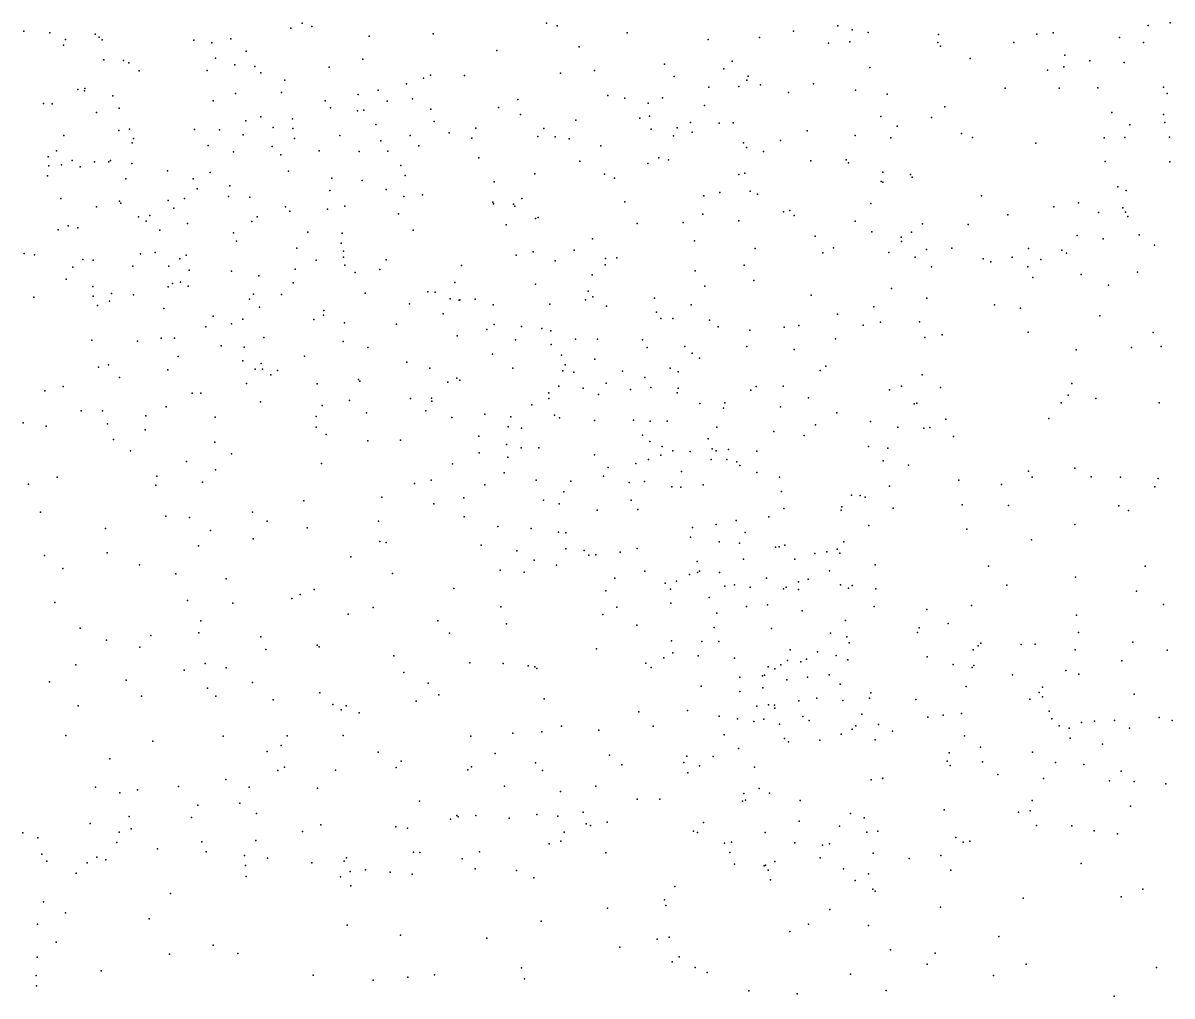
# Model space of a CAD drawing. Header units: metres. Extents: x -23.9 to 23.9, y -28.5 to 28.5.
# Drawn here: x -1.802 to -0.383, y -4.795 to -3.594 of the extents above; entities that cross this region are included whole.
import ezdxf

# ---------------------------------------------------------------- set-up
doc = ezdxf.new("R2010")
doc.units = ezdxf.units.M

msp = doc.modelspace()

# ---------------------------------------------------------------- linework, layer by layer
for p in [(-1.8012, -3.6039, -3.6333), (-1.4713, -3.6003, 25.2172), (-1.4574, -3.5941, 16.7432), (-1.4454, -3.5984, -3.4546), (-1.1559, -3.594, -3.4941), (-1.1427, -3.5973, 23.2735), (-0.8507, -3.6038, -4.313), (-0.7961, -3.5975, -3.9242), (-0.7783, -3.6025, -4.0446), (-0.4127, -3.5968, 23.6854), (-0.3855, -3.5939, 15.0472), (-1.7691, -3.6062, 25.0813), (-1.7498, -3.6143, -4.495), (-1.7132, -3.6076, 15.2046), (-1.7082, -3.6112, 14.7754), (-1.7043, -3.6147, 24.0453), (-1.5913, -3.6151, -4.5859), (-1.5456, -3.6135, 23.4663), (-1.3747, -3.61, -3.4362), (-1.2955, -3.6074, 23.2884), (-1.0561, -3.6059, 14.056), (-0.956, -3.6143, 23.3857), (-0.8929, -3.6116, -4.3889), (-0.7811, -3.617, -4.1341), (-0.7586, -3.6057, 23.7099), (-0.6723, -3.6181, 13.8474), (-0.6718, -3.6079, 16.3747), (-0.5787, -3.6181, 23.7251), (-0.5503, -3.6077, 16.2343), (-0.5301, -3.606, 25.0859), (-0.448, -3.6118, 23.5577), (-0.4185, -3.6178, 22.8686), (-1.7523, -3.6214, -3.5697), (-1.5691, -3.6183, 23.863), (-1.5264, -3.6287, -4.622), (-1.2171, -3.6279, -4.6228), (-1.1152, -3.6233, -4.5778), (-0.8075, -3.6186, -4.2351), (-0.669, -3.6223, 25.0938), (-1.7022, -3.6394, 7.6373), (-1.6779, -3.6401, 14.7001), (-1.6716, -3.643, -4.5723), (-1.5646, -3.6373, 23.6261), (-1.5407, -3.6454, 23.7769), (-1.3826, -3.6386, 25.2142), (-1.01, -3.6448, -3.5365), (-0.9263, -3.6409, 23.4806), (-0.6324, -3.6378, 16.2692), (-0.5157, -3.6335, 23.3583), (-0.4847, -3.6408, 23.0068), (-0.4425, -3.6425, 19.8923), (-1.6589, -3.6531, 17.225), (-1.5749, -3.6526, -3.4493), (-1.5158, -3.6477, 16.7093), (-1.5083, -3.6553, 16.8338), (-1.424, -3.6484, 16.6289), (-1.2988, -3.6582, -3.4155), (-1.2569, -3.6586, 23.3555), (-1.1386, -3.6559, 25.1578), (-1.0966, -3.6524, 14.203), (-0.9979, -3.6598, 16.3669), (-0.9366, -3.6506, 13.9813), (-0.9066, -3.6596, -4.4533), (-0.7563, -3.6489, -3.9597), (-0.537, -3.6523, 9.5427), (-0.5168, -3.6479, 23.1476), (-1.7258, -3.6746, 15.0931), (-1.4788, -3.6644, 23.8419), (-1.3288, -3.6691, 23.4021), (-1.3078, -3.662, -4.6551), (-0.9552, -3.6732, 23.5739), (-0.9184, -3.6723, -3.5933), (-0.9083, -3.6646, 23.6507), (-0.8916, -3.6703, 16.3657), (-0.8259, -3.6688, -3.72), (-0.5892, -3.6742, 25.1117), (-0.5228, -3.6744, 13.8964), (-0.4748, -3.6738, 16.1638), (-0.3939, -3.6729, 23.7521), (-1.7345, -3.6761, 14.9767), (-1.7264, -3.6776, 17.2739), (-1.6912, -3.6839, 12.9536), (-1.5396, -3.6811, 14.5238), (-1.4828, -3.6796, 23.7091), (-1.3884, -3.6822, 23.9337), (-1.3638, -3.6769, 14.6852), (-1.3212, -3.6876, 12.8385), (-1.1911, -3.6884, 16.4283), (-1.0799, -3.6834, 16.343), (-1.0592, -3.6867, 25.1072), (-1.0125, -3.6862, 14.1203), (-0.8568, -3.6795, -4.3971), (-0.7742, -3.6766, -3.8317), (-0.7352, -3.6818, 7.5269), (-0.3891, -3.6811, 14.9729), (-1.777, -3.6931, 25.0199), (-1.7663, -3.6937, -3.5392), (-1.6835, -3.6991, 14.7659), (-1.5672, -3.6899, 17.0161), (-1.429, -3.6898, 14.4437), (-1.4226, -3.6987, 23.6165), (-1.3893, -3.7021, -3.3938), (-1.3811, -3.7016, 23.5181), (-1.3525, -3.6902, 16.5652), (-1.2986, -3.7004, 23.9911), (-1.2148, -3.698, 23.448), (-1.0301, -3.6927, -4.5699), (-0.9605, -3.6956, -4.52), (-0.664, -3.6972, 23.7504), (-1.7113, -3.7044, 14.8626), (-1.5269, -3.7145, 16.6317), (-1.5084, -3.7099, -3.4051), (-1.4692, -3.7123, 24.0114), (-1.2944, -3.7153, 23.5253), (-1.1878, -3.707, 23.8815), (-1.1194, -3.7139, 23.5347), (-1.0405, -3.7114, 23.6436), (-1.0287, -3.7088, 23.7392), (-0.9778, -3.7168, 18.9856), (-0.9425, -3.7175, 13.1676), (-0.9251, -3.717, 23.7255), (-0.7429, -3.7094, -4.1852), (-0.6804, -3.7106, 13.9311), (-0.4576, -3.7043, 23.1173), (-0.3937, -3.7068, 23.4496), (-0.3921, -3.7169, 14.8476), (-1.6839, -3.7265, 15.3607), (-1.6708, -3.725, 24.091), (-1.5905, -3.7252, 25.1139), (-1.5595, -3.7259, 24.044), (-1.4934, -3.7228, 17.7419), (-1.469, -3.7242, -4.6728), (-1.3666, -3.7191, 23.7133), (-1.2759, -3.7293, 25.1474), (-1.243, -3.7236, 23.7975), (-1.1591, -3.7242, 23.8036), (-1.0263, -3.7249, 14.2349), (-0.9943, -3.7234, 16.3019), (-0.9759, -3.7288, 19.8468), (-0.834, -3.7269, 25.077), (-0.7228, -3.7212, -4.051), (-0.6433, -3.7301, 16.2707), (-0.4355, -3.7195, 23.3161), (-1.7519, -3.7328, -4.557), (-1.6675, -3.7418, 17.794), (-1.6658, -3.7364, 15.2324), (-1.5736, -3.7451, 16.873), (-1.5301, -3.7319, 17.8442), (-1.4671, -3.7365, 25.1419), (-1.4109, -3.7328, 17.7203), (-1.3603, -3.7394, 14.4188), (-1.3241, -3.7329, -4.6821), (-1.3132, -3.7457, -3.3828), (-1.2479, -3.7361, 23.663), (-1.1666, -3.734, 23.7), (-1.145, -3.7343, -3.4241), (-1.1278, -3.737, -4.6383), (-1.0886, -3.7456, 23.8785), (-0.9989, -3.7333, -3.5035), (-0.9125, -3.7417, -3.5632), (-0.8667, -3.739, 16.3102), (-0.7747, -3.7328, -3.7744), (-0.7305, -3.7356, -3.9079), (-0.6298, -3.7354, 23.2345), (-0.5513, -3.7422, 13.9734), (-0.467, -3.7357, 18.8498), (-0.4414, -3.7352, 25.0982), (-0.3864, -3.7349, 23.0347), (-1.7711, -3.759, 24.9598), (-1.7607, -3.7517, 24.1924), (-1.5424, -3.7529, 17.929), (-1.4943, -3.7465, 17.5611), (-1.4837, -3.7564, 14.5118), (-1.4363, -3.7515, 17.9035), (-1.3869, -3.7523, 17.5797), (-1.3515, -3.7519, 17.8184), (-0.9088, -3.7475, 14.7977), (-0.8876, -3.7526, 14.0827), (-1.7703, -3.77, 17.7406), (-1.7548, -3.769, -3.4984), (-1.7415, -3.7638, 15.4258), (-1.7314, -3.7714, 13.4218), (-1.7139, -3.7654, 17.1735), (-1.6961, -3.7654, 17.5699), (-1.6943, -3.7634, -4.6098), (-1.6676, -3.7675, 25.0493), (-1.3354, -3.7698, 24.0407), (-1.2394, -3.7603, 14.3782), (-1.1147, -3.7644, 14.3333), (-1.0306, -3.7675, -25.441), (-1.0172, -3.7603, 23.8308), (-1.0049, -3.7626, -21.8067), (-0.8295, -3.7641, -20.1628), (-0.7856, -3.7628, 16.3013), (-0.7829, -3.7663, -4.3437), (-0.4657, -3.7647, 16.1973), (-0.3858, -3.7652, 23.2414), (-1.7719, -3.7824, 17.6293), (-1.6751, -3.7864, 17.49), (-1.6239, -3.7763, 15.3013), (-1.592, -3.7861, 4.7548), (-1.571, -3.7782, -3.3998), (-1.4743, -3.7768, 17.4812), (-1.4209, -3.7856, -4.7), (-1.3835, -3.7883, 17.4797), (-1.3303, -3.7823, 3.9558), (-1.1703, -3.7802, 24.0007), (-1.0842, -3.7806, -3.4298), (-1.0717, -3.7855, -4.6352), (-0.9184, -3.7809, 14.1862), (-0.9108, -3.7791, 23.7822), (-0.7405, -3.7781, -3.8201), (-0.7062, -3.7808, -4.0883), (-0.7041, -3.7843, 14.0416), (-1.5873, -3.7986, 25.0615), (-1.5469, -3.795, 17.4253), (-1.4231, -3.8008, 18.0382), (-1.3539, -3.7995, 25.1098), (-1.2205, -3.7899, -4.6902), (-0.9044, -3.8014, -4.5235), (-0.7424, -3.7897, 25.1119), (-0.7403, -3.7904, -4.2597), (-0.4503, -3.796, 14.0739), (-0.44, -3.8007, 14.9333), (-1.7554, -3.8105, 17.5043), (-1.6829, -3.8138, 14.1416), (-1.6814, -3.8162, 15.024), (-1.6229, -3.813, 14.7336), (-1.6027, -3.8106, -4.6674), (-1.5486, -3.8082, -25.6625), (-1.5221, -3.8087, -20.5756), (-1.3317, -3.8081, 16.4493), (-1.3088, -3.8061, 17.9738), (-1.2218, -3.8149, -3.3712), (-1.1863, -3.8105, 25.0665), (-1.0588, -3.8148, 25.01), (-0.9613, -3.807, -3.5), (-0.9416, -3.8029, 14.2663), (-0.8953, -3.805, 25.0645), (-0.7554, -3.8166, -3.7472), (-0.6186, -3.8071, 14.0569), (-0.4986, -3.8158, 25.1151), (-1.7116, -3.8207, -3.4509), (-1.6161, -3.8226, 18.0725), (-1.4781, -3.8207, 25.0769), (-1.4728, -3.8261, 17.3826), (-1.4262, -3.8238, 16.5381), (-1.4049, -3.8198, -3.3576), (-1.3386, -3.8295, -4.712), (-1.2211, -3.8169, 17.9126), (-1.1966, -3.8173, 5.9522), (-1.1949, -3.8198, 17.6099), (-0.9628, -3.8299, 14.3776), (-0.8629, -3.8269, -3.5825), (-0.8554, -3.8252, -4.4745), (-0.5862, -3.8307, 23.7423), (-0.5291, -3.8207, 14.1037), (-0.474, -3.8276, 14.8373), (-0.444, -3.822, 14.6267), (-0.4408, -3.8274, 14.163), (-1.7466, -3.8444, 17.4199), (-1.6594, -3.8333, 14.8848), (-1.6502, -3.8385, 15.1428), (-1.6454, -3.8315, 24.992), (-1.599, -3.8413, 16.9625), (-1.5198, -3.839, -3.3686), (-1.5131, -3.833, 18.105), (-1.2057, -3.8428, 17.5176), (-1.1692, -3.8352, 17.8423), (-1.1662, -3.8339, 21.9657), (-1.0439, -3.8415, -3.4373), (-0.9871, -3.8403, -4.5911), (-0.9184, -3.8381, 16.2703), (-0.85, -3.8316, 14.263), (-0.7745, -3.8383, 14.1908), (-0.6915, -3.8419, 14.1642), (-0.6352, -3.8426, 16.2721), (-0.4379, -3.8328, 14.1716), (-1.7586, -3.849, 17.2513), (-1.7344, -3.8468, 15.3953), (-1.6332, -3.8496, 17.0507), (-1.5423, -3.8528, 24.145), (-1.4505, -3.852, 24.1204), (-1.408, -3.8532, 18.1121), (-1.3204, -3.8496, 17.3995), (-0.8241, -3.8568, 14.3859), (-0.7538, -3.8517, 8.6998), (-0.7178, -3.8582, 16.2834), (-0.705, -3.852, -3.8771), (-0.5004, -3.8563, 14.538), (-0.4237, -3.8552, 14.4637), (-1.5386, -3.8633, 16.7161), (-1.4641, -3.8718, 14.5777), (-1.4093, -3.8657, 17.3391), (-1.0988, -3.8602, -4.6596), (-0.9731, -3.8629, 25.0342), (-0.8979, -3.8721, -3.5394), (-0.8013, -3.8714, -4.4069), (-0.7174, -3.8637, 23.7555), (-0.6864, -3.8735, -4.0585), (-0.6553, -3.8718, 14.2461), (-0.5604, -3.8722, 14.2515), (-0.4685, -3.8601, 14.238), (-0.4051, -3.8679, 16.1832), (-1.8008, -3.8782, 24.6652), (-1.7881, -3.8802, -3.4957), (-1.7284, -3.8856, 24.8171), (-1.7157, -3.8868, -4.6238), (-1.6571, -3.8789, 18.1445), (-1.6389, -3.877, 17.3238), (-1.6086, -3.8848, -4.6742), (-1.6007, -3.8803, 24.2182), (-1.4403, -3.8865, -3.3542), (-1.4064, -3.8827, -4.7174), (-1.4062, -3.8756, 16.6386), (-1.3538, -3.8862, 25.0177), (-1.193, -3.8803, 18.0211), (-1.1723, -3.8762, 24.0486), (-1.1451, -3.8876, 24.9461), (-1.1215, -3.8743, 17.5882), (-1.0828, -3.8845, 17.703), (-1.0687, -3.8837, 16.2754), (-0.8143, -3.8776, -3.6415), (-0.733, -3.8772, 14.4184), (-0.7003, -3.883, -4.1876), (-0.6167, -3.885, 14.3248), (-0.5808, -3.8827, 14.569), (-0.5451, -3.8859, 14.6583), (-0.5193, -3.8743, 14.4586), (-0.5137, -3.8781, 14.756), (-1.7405, -3.8952, 17.1284), (-1.6664, -3.894, 24.2763), (-1.622, -3.894, 15.07), (-1.597, -3.8988, 14.8168), (-1.5449, -3.9002, 22.3503), (-1.4659, -3.8977, 18.1879), (-1.4046, -3.8929, 16.7452), (-1.3922, -3.9017, 24.1758), (-1.3617, -3.898, -3.3458), (-1.2607, -3.8933, 18.0969), (-1.0832, -3.8922, 17.8202), (-0.9722, -3.8998, -3.4787), (-0.9118, -3.8926, 23.8172), (-0.6803, -3.8948, 25.1107), (-0.6072, -3.8886, 14.4202), (-0.5614, -3.8947, 2.9721), (-0.4258, -3.9013, 14.9979), (-1.7487, -3.91, 24.4734), (-1.6176, -3.9152, 15.2535), (-1.6078, -3.9137, 14.9158), (-1.511, -3.9059, 16.8891), (-1.4684, -3.9146, 17.2632), (-1.2688, -3.9141, 16.6346), (-1.1692, -3.9161, 16.4014), (-1.0995, -3.9048, 17.9219), (-0.8997, -3.9116, 25.0504), (-0.5551, -3.908, 20.7699), (-0.4954, -3.9041, 14.8849), (-1.716, -3.9191, 15.3411), (-1.6929, -3.9277, 24.3951), (-1.6656, -3.9295, -3.4089), (-1.6228, -3.9193, 24.8785), (-1.5981, -3.9186, 17.0124), (-1.5174, -3.9284, 24.9298), (-1.4829, -3.9289, -4.714), (-1.3797, -3.9273, 16.8872), (-1.3021, -3.9255, 16.7868), (-1.2931, -3.9259, 24.9482), (-1.1041, -3.9248, 17.4946), (-0.9603, -3.9188, 14.4598), (-0.829, -3.9297, 9.1994), (-0.7298, -3.9215, -3.7838), (-0.4618, -3.9173, 16.2259), (-1.7887, -3.9322, 17.3058), (-1.7155, -3.931, 17.0551), (-1.7102, -3.9424, 24.6586), (-1.6952, -3.937, 18.2049), (-1.5223, -3.9349, 16.9748), (-1.5102, -3.9444, 14.7009), (-1.3248, -3.9404, -4.7229), (-1.2746, -3.9342, -3.3515), (-1.2634, -3.9359, 19.5852), (-1.2627, -3.9355, 14.4975), (-1.244, -3.9347, -4.7132), (-1.2217, -3.9417, 24.126), (-1.1517, -3.941, -3.3804), (-1.1076, -3.9355, 18.0039), (-1.0984, -3.9317, 23.9613), (-1.0815, -3.9435, 16.3368), (-1.0224, -3.9333, -4.6292), (-0.9769, -3.9419, 16.3015), (-0.7517, -3.944, -3.7202), (-0.6861, -3.9334, -3.9525), (-0.6027, -3.9418, 14.7311), (-1.6284, -3.9463, 17.2392), (-1.5673, -3.9559, 15.1473), (-1.4313, -3.9546, 16.9791), (-1.4305, -3.9487, 24.2512), (-1.2835, -3.9528, 16.8676), (-1.0199, -3.9509, 17.8254), (-1.0147, -3.9587, -3.4408), (-0.9999, -3.9587, 24.9788), (-0.7965, -3.9532, -3.6513), (-0.5706, -3.9457, 16.2675), (-0.4725, -3.9554, 25.0963), (-1.5763, -3.969, 15.0017), (-1.5447, -3.9651, 14.8107), (-1.5308, -3.9593, 24.2978), (-1.4432, -3.96, 24.8992), (-1.405, -3.9638, 18.2443), (-1.341, -3.9657, 14.5634), (-1.2293, -3.9721, 24.8608), (-1.2203, -3.9661, 17.3003), (-1.1865, -3.9683, 16.6105), (-1.1615, -3.971, 24.0583), (-0.9546, -3.9606, -4.5852), (-0.9439, -3.9689, 2.7495), (-0.9046, -3.9728, 14.5129), (-0.8624, -3.9691, -3.5639), (-0.8443, -3.9672, -4.4846), (-0.7645, -3.9669, 23.7757), (-0.7434, -3.9631, -4.3334), (-0.6953, -3.9627, -4.1964), (-1.7172, -3.9854, 17.1575), (-1.6608, -3.9864, 15.2891), (-1.6315, -3.983, 24.5285), (-1.6152, -3.9827, 18.2647), (-1.5048, -3.9822, 24.8225), (-1.4069, -3.987, -4.7226), (-1.2661, -3.9801, 24.1969), (-1.1941, -3.9849, 16.8416), (-1.1503, -3.9739, 18.1079), (-1.1198, -3.9841, 14.5059), (-1.0927, -3.9841, 24.9133), (-1.0371, -3.9851, 17.9664), (-0.7988, -3.9838, 14.5824), (-0.6886, -3.9819, 14.6751), (-0.667, -3.9788, 25.0977), (-0.5611, -3.9755, 14.8679), (-0.4067, -3.9757, 23.7955), (-1.5575, -3.9924, 24.7525), (-1.5289, -3.9941, 17.1767), (-1.3763, -3.9942, -3.3429), (-1.1498, -3.9905, 16.7041), (-1.0315, -3.9945, 14.5134), (-0.985, -3.9931, 17.6661), (-0.9083, -3.9931, 23.2766), (-0.8501, -3.9968, 23.8169), (-0.5015, -3.9974, 2.4488), (-0.4334, -3.9942, 14.9961), (-0.3966, -3.9931, 16.1854), (-1.6107, -4.0056, -4.6765), (-1.5306, -4.0107, 24.4607), (-1.5079, -4.014, -3.36), (-1.4544, -4.0052, 24.3956), (-1.328, -4.0125, 24.286), (-1.2225, -4.0028, 18.2028), (-1.1374, -4.004, 20.6691), (-1.0962, -4.0089, 16.4146), (-0.9757, -4.0015, 23.8872), (-0.967, -4.0075, -3.4811), (-1.7088, -4.0185, -3.4379), (-1.6965, -4.0158, 18.2738), (-1.6232, -4.0219, -21.7564), (-1.5154, -4.021, 14.9411), (-1.5066, -4.0212, 15.0888), (-1.4962, -4.0281, 24.5614), (-1.4879, -4.0228, 24.6635), (-1.2999, -4.0198, 24.7686), (-1.1971, -4.0198, 16.9321), (-1.1354, -4.0233, -3.3916), (-1.1326, -4.0159, 16.5422), (-1.122, -4.0247, 17.339), (-1.0619, -4.0235, -4.6495), (-1.0031, -4.0197, -4.6104), (-0.993, -4.0245, 21.1293), (-0.8177, -4.0227, 25.0509), (-0.8106, -4.0173, -4.4258), (-0.6918, -4.028, -4.1199), (-1.7524, -4.0427, -4.5964), (-1.683, -4.0313, 17.0888), (-1.5263, -4.0389, 15.1781), (-1.439, -4.0393, 14.7919), (-1.388, -4.034, 24.6648), (-1.3864, -4.0358, 24.52), (-1.2775, -4.0371, 24.6894), (-1.2663, -4.0324, 17.2113), (-1.2626, -4.0348, 14.6115), (-1.1406, -4.0422, 18.1664), (-1.082, -4.0383, 18.104), (-1.0343, -4.0315, 23.9422), (-1.0267, -4.0438, 16.343), (-0.897, -4.0426, 16.2772), (-0.8633, -4.042, -3.5738), (-0.7174, -4.0422, 14.7558), (-0.6691, -4.0438, 14.8424), (-0.5072, -4.0388, 9.7307), (-1.7753, -4.048, 15.3054), (-1.5933, -4.0506, 14.6705), (-1.5825, -4.0507, 17.128), (-1.3238, -4.0573, 24.435), (-1.2978, -4.0569, 17.0692), (-1.1529, -4.0573, 24.0964), (-1.1528, -4.0504, 24.7981), (-1.1103, -4.0446, 16.8443), (-1.0914, -4.0525, 24.8633), (-1.0522, -4.0464, -3.4273), (-0.9945, -4.0503, 24.9445), (-0.9931, -4.0445, 17.5047), (-0.9036, -4.047, 23.8583), (-0.8322, -4.0563, 14.6634), (-0.7323, -4.0465, -3.7941), (-0.5116, -4.0533, 23.7988), (-0.4774, -4.0573, 21.1442), (-1.6254, -4.0675, -3.4043), (-1.509, -4.0614, -4.7026), (-1.4327, -4.0659, 15.15), (-1.399, -4.0597, 17.1222), (-1.2973, -4.0606, 24.3479), (-1.1738, -4.065, 14.6191), (-0.9664, -4.0636, 14.6153), (-0.9372, -4.0693, 17.8402), (-0.9357, -4.0625, 17.6722), (-0.8669, -4.0675, -4.4942), (-0.7019, -4.0638, 16.2807), (-0.6984, -4.0629, -3.9245), (-0.5202, -4.0625, 25.0646), (-0.3992, -4.0628, 22.2316), (-1.7305, -4.0727, 18.3745), (-1.7039, -4.0725, 6.8692), (-1.6504, -4.0789, 15.2549), (-1.5648, -4.0803, 15.2446), (-1.4403, -4.0794, 14.9824), (-1.3781, -4.0751, -24.6883), (-1.3048, -4.0724, -4.7097), (-1.2727, -4.0809, 14.6832), (-1.2317, -4.0766, 24.2638), (-1.1998, -4.0798, 17.0343), (-1.1459, -4.0777, 5.6941), (-1.1398, -4.0812, -4.6712), (-1.0966, -4.0843, 24.0347), (-1.0482, -4.0839, 16.4644), (-1.0278, -4.0853, 16.6465), (-1.0069, -4.0854, -3.4646), (-0.7972, -4.0752, -3.6736), (-0.7555, -4.0858, -4.3258), (-0.6625, -4.083, 23.8041), (-0.5356, -4.0821, 16.2421), (-1.8019, -4.0875, -4.5552), (-1.7735, -4.0916, -3.4937), (-1.6979, -4.0884, -4.6278), (-1.6512, -4.0961, 3.6268), (-1.4401, -4.0928, -3.3613), (-1.2032, -4.0922, 24.6529), (-1.1864, -4.0938, 24.1923), (-0.9454, -4.0926, 17.9302), (-0.8748, -4.0982, 21.9809), (-0.8234, -4.0899, -4.4288), (-0.722, -4.0926, -4.2296), (-0.6898, -4.0938, -4.0303), (-0.6825, -4.0931, 10.0951), (-1.6905, -4.1081, -3.438), (-1.5651, -4.1113, 8.0659), (-1.4278, -4.1018, 18.344), (-1.3762, -4.1097, 14.8839), (-1.3361, -4.1088, 14.8098), (-1.2392, -4.1037, 18.2835), (-1.2053, -4.114, -3.3785), (-1.0372, -4.1027, 16.8386), (-1.0282, -4.1103, 17.361), (-0.9562, -4.1069, 3.1937), (-0.8377, -4.1028, -3.6215), (-0.6533, -4.1044, 18.7189), (-1.6695, -4.1221, 19.0155), (-1.5447, -4.1258, -3.3862), (-1.2387, -4.1245, -4.6928), (-1.187, -4.1183, 17.1838), (-1.1654, -4.1183, 18.2446), (-1.0965, -4.1269, 16.9892), (-1.0147, -4.1272, 3.8924), (-1.0128, -4.1164, 16.549), (-0.9996, -4.1218, 18.0759), (-0.9782, -4.1227, 16.325), (-0.9512, -4.1196, -3.511), (-0.9464, -4.122, 14.7171), (-0.9308, -4.1203, -4.5425), (-0.8962, -4.1222, 17.7648), (-0.7582, -4.1166, -3.7494), (-0.7343, -4.1188, -3.8187), (-1.6002, -4.1352, 18.4617), (-1.4335, -4.1376, -4.696), (-1.2717, -4.1381, 5.3464), (-1.2035, -4.1299, 14.7456), (-1.0794, -4.1426, 18.192), (-1.0456, -4.1377, -4.6157), (-1.0299, -4.1324, 24.8711), (-0.9525, -4.1327, 24.9324), (-0.9332, -4.1326, 17.5164), (-0.9206, -4.1354, 23.9118), (-0.917, -4.1402, 16.2694), (-0.7399, -4.1343, 14.8795), (-0.7089, -4.1396, -3.9694), (-1.76, -4.1542, 15.2717), (-1.6368, -4.153, -25.2337), (-1.5645, -4.1454, 20.0411), (-1.2078, -4.1491, 24.452), (-1.0853, -4.1531, 14.7718), (-0.9889, -4.1476, -4.572), (-0.8962, -4.1488, 17.6257), (-0.868, -4.1543, -4.4618), (-0.5604, -4.1468, 23.8364), (-0.5561, -4.1542, 14.9746), (-0.5032, -4.1434, 25.023), (-0.4832, -4.154, 16.2033), (-0.4469, -4.1543, 23.8607), (-0.4006, -4.1561, 23.8013), (-1.7955, -4.1632, -3.5342), (-1.6382, -4.1642, -3.4344), (-1.5804, -4.1605, -4.6568), (-1.3188, -4.1623, -3.3794), (-1.2983, -4.1583, 15.0179), (-1.2318, -4.1639, 14.896), (-1.1686, -4.158, -4.6609), (-1.1255, -4.1592, 24.7195), (-1.0536, -4.161, 17.2959), (-1.0348, -4.1597, 8.359), (-1.001, -4.1664, 16.4716), (-0.9897, -4.1668, 9.4809), (-0.9623, -4.1637, 16.6694), (-0.732, -4.1657, -3.8717), (-0.6465, -4.1581, 14.9506), (-0.5937, -4.1635, 25.0223), (-0.4045, -4.1662, 24.9791), (-1.4553, -4.1834, 15.2284), (-1.3591, -4.1791, -4.6875), (-1.258, -4.1799, 18.3243), (-1.1595, -4.1829, -3.4194), (-1.1345, -4.1725, 14.8442), (-1.0511, -4.1827, 2.4567), (-0.8656, -4.1719, 14.8807), (-0.7791, -4.1767, 16.2576), (-0.7685, -4.1769, -4.2848), (-0.7621, -4.1789, 23.8744), (-1.7807, -4.1976, -4.5294), (-1.5187, -4.1974, -3.4033), (-1.2949, -4.1873, 20.9818), (-1.1402, -4.1873, 14.938), (-1.093, -4.195, 24.1317), (-1.0428, -4.1944, 14.8792), (-0.8625, -4.1932, -3.6371), (-0.7917, -4.195, -3.7447), (-0.791, -4.1909, 14.9196), (-0.7276, -4.1925, -4.0992), (-0.6424, -4.1885, 16.241), (-0.5853, -4.1894, 13.7459), (-0.4488, -4.1898, 15.0347), (-0.4369, -4.1955, 15.2535), (-1.6257, -4.2027, 13.8495), (-1.5965, -4.2042, 15.227), (-1.5006, -4.2089, -4.6629), (-1.363, -4.2086, 15.1994), (-1.2574, -4.2034, -4.667), (-0.9463, -4.2128, 16.7955), (-0.9217, -4.2079, -3.5713), (-0.8811, -4.2033, 17.8795), (-0.7575, -4.214, -4.2195), (-0.5033, -4.2128, 24.9747), (-1.7003, -4.2179, -4.5789), (-1.5707, -4.2202, 18.579), (-1.4511, -4.2169, 22.7213), (-1.216, -4.2151, 9.9551), (-1.1747, -4.2176, 18.2931), (-1.1408, -4.2223, 15.079), (-1.132, -4.2229, 17.1344), (-0.9753, -4.2165, 18.0979), (-0.9105, -4.2226, 17.9864), (-0.6367, -4.2187, 23.8836), (-1.5854, -4.2392, -3.4435), (-1.5178, -4.2303, 18.5117), (-1.3614, -4.2339, 18.3873), (-1.3538, -4.2349, 4.3899), (-1.2365, -4.2382, 7.4569), (-1.0439, -4.2423, 17.249), (-0.978, -4.2285, 14.9476), (-0.9427, -4.2343, 16.4982), (-0.9173, -4.2359, 16.6314), (-0.8729, -4.2409, 14.9729), (-0.8686, -4.2404, 23.9636), (-0.8613, -4.2385, 17.6523), (-0.7887, -4.2344, 24.9415), (-0.5568, -4.2319, 16.2015), (-1.7755, -4.2511, 18.8098), (-1.6984, -4.2478, 18.7627), (-1.3974, -4.2528, 3.3727), (-1.1924, -4.2453, 15.1416), (-1.1708, -4.2567, -4.6241), (-1.1317, -4.2427, 24.3391), (-1.1092, -4.2448, 24.6146), (-1.1036, -4.2505, 18.2568), (-1.0949, -4.2504, 24.2286), (-1.0649, -4.2468, -4.5846), (-0.9123, -4.2554, -4.4614), (-0.849, -4.2556, 17.7626), (-0.8242, -4.2486, 16.2389), (-0.8095, -4.2464, -24.6004), (-0.7969, -4.2434, 8.7111), (-0.7935, -4.2481, -3.7933), (-1.7531, -4.267, -4.5179), (-1.6582, -4.2626, 10.4281), (-1.2128, -4.2693, -20.9607), (-1.1433, -4.2632, -3.4582), (-1.0344, -4.2705, 24.1479), (-0.9697, -4.2585, -3.5579), (-0.9668, -4.2705, 16.3831), (-0.8064, -4.2701, -4.279), (-0.7498, -4.2625, -3.9911), (-0.6101, -4.2642, 14.9977), (-0.4166, -4.2642, 16.1176), (-1.6134, -4.2737, -4.5959), (-1.5514, -4.2798, 18.6627), (-1.3458, -4.2731, -3.4177), (-1.1832, -4.2716, -21.4751), (-1.0712, -4.2792, 17.154), (-0.9951, -4.2828, 18.1574), (-0.979, -4.2744, 17.3368), (-0.9691, -4.2722, 24.0771), (-0.9422, -4.272, 24.8155), (-0.884, -4.279, 16.5565), (-0.8445, -4.2835, -4.3435), (-0.8325, -4.2801, -3.7429), (-0.5024, -4.2779, 15.051), (-1.4599, -4.2992, -4.6242), (-1.4425, -4.2931, 15.2245), (-1.2702, -4.2917, -4.6281), (-1.0824, -4.2947, 24.5487), (-1.0093, -4.2854, 17.0515), (-1.0028, -4.2926, -4.5107), (-0.9355, -4.2889, -3.6137), (-0.9236, -4.2873, 16.26), (-0.9044, -4.2901, 17.451), (-0.8629, -4.2924, 17.9024), (-0.8596, -4.2903, 16.7994), (-0.8446, -4.293, 16.6528), (-0.7927, -4.2874, 14.9966), (-0.7827, -4.2914, -4.1811), (-0.7784, -4.2881, -3.9001), (-0.7492, -4.2924, 16.2097), (-0.5874, -4.2877, 24.9271), (-0.4271, -4.295, 15.1042), (-1.7629, -4.3092, -3.5923), (-1.599, -4.3068, 18.7372), (-1.5432, -4.3097, -3.4688), (-1.4701, -4.304, 18.5455), (-1.0022, -4.3098, 17.2045), (-0.9549, -4.3028, 15.0418), (-0.8828, -4.3121, 16.9154), (-0.6311, -4.3128, 23.9636), (-0.394, -4.3117, 24.0214), (-1.4005, -4.3235, -3.4522), (-1.3698, -4.3154, -4.626), (-1.2121, -4.3145, 15.2154), (-1.0863, -4.324, 15.119), (-1.0688, -4.3147, 24.3608), (-0.9452, -4.3221, 18.0943), (-0.9089, -4.314, 16.4741), (-0.8401, -4.3194, 17.7073), (-0.7509, -4.3142, 23.9855), (-0.6859, -4.3179, 24.8885), (-0.5012, -4.3246, 16.1223), (-1.7316, -4.3407, -4.4757), (-1.5827, -4.3317, -4.5678), (-1.2899, -4.3317, -3.4651), (-1.205, -4.3353, -3.4834), (-1.044, -4.3371, 18.2244), (-0.9488, -4.3401, 24.1638), (-0.878, -4.3411, -3.7413), (-0.7866, -4.3311, 16.9439), (-0.6954, -4.3405, 16.8692), (-0.6597, -4.3351, 15.5372), (-1.6989, -4.3557, 18.8557), (-1.6444, -4.3498, -3.5404), (-1.5851, -4.3464, 2.5879), (-1.5083, -4.3513, -4.5808), (-1.2756, -4.3469, 18.3748), (-0.8052, -4.3471, -3.9993), (-0.7849, -4.3514, 16.592), (-0.6978, -4.346, 16.7209), (-0.4989, -4.3462, 15.1018), (-1.6577, -4.364, -4.5118), (-1.5023, -4.3672, -3.4975), (-1.439, -4.3619, 7.1241), (-1.4366, -4.3638, -4.5827), (-1.0941, -4.3662, -4.515), (-1.0012, -4.3564, 24.5495), (-0.9641, -4.3572, -3.6533), (-0.9429, -4.3573, -4.3934), (-0.8549, -4.3676, 24.7468), (-0.8212, -4.37, -4.0684), (-0.7818, -4.3587, 24.8023), (-0.629, -4.3673, 15.067), (-0.6225, -4.3624, 16.6639), (-0.6192, -4.3592, 16.9577), (-0.5696, -4.3607, 16.8023), (-0.5522, -4.3606, 24.8317), (-0.5028, -4.3676, 24.0542), (-0.4318, -4.358, 16.06), (-0.3894, -4.368, 24.1038), (-1.3444, -4.3749, -4.5809), (-1.2504, -4.3834, -3.5071), (-1.2093, -4.3844, -4.5521), (-1.033, -4.384, -4.4568), (-1.0108, -4.3774, 15.1188), (-0.9999, -4.3712, 24.454), (-0.9686, -4.3749, 24.2867), (-0.9237, -4.3779, 24.6523), (-0.8582, -4.3806, 17.9179), (-0.8417, -4.3823, -4.1501), (-0.8347, -4.379, 17.7729), (-0.7982, -4.3746, 17.0633), (-0.7835, -4.3798, 4.0067), (-0.6856, -4.3761, 16.6042), (-0.4452, -4.3809, 15.1565), (-1.737, -4.3858, -3.633), (-1.603, -4.3926, 15.2358), (-1.5773, -4.3845, 1.0919), (-1.5513, -4.3895, 18.7722), (-1.3318, -4.3955, 15.2448), (-1.1782, -4.3874, 13.6118), (-1.1702, -4.3886, 18.3265), (-1.1676, -4.3906, 15.2409), (-1.0263, -4.3894, -3.6234), (-0.8818, -4.3884, 16.423), (-0.8736, -4.3908, -4.2348), (-0.8663, -4.3861, 24.1686), (-0.8066, -4.3985, 16.4775), (-0.6534, -4.3855, 24.0671), (-0.6301, -4.3894, 17.0571), (-0.6282, -4.3868, 16.1262), (-0.5803, -4.3982, 16.5966), (-0.5144, -4.393, 16.6928), (-0.4984, -4.3975, 16.9393), (-1.7694, -4.4068, -4.3887), (-1.6747, -4.405, 14.3898), (-1.5188, -4.4076, 5.2802), (-1.302, -4.4086, 18.4295), (-0.9649, -4.4125, 18.1413), (-0.9168, -4.4011, 15.095), (-0.8891, -4.3997, 18.0123), (-0.8864, -4.3989, -3.8185), (-0.8588, -4.4044, -3.907), (-0.8336, -4.4014, 13.6537), (-0.7932, -4.4098, 16.1467), (-0.6376, -4.4127, 24.7626), (-1.656, -4.4247, -4.4559), (-1.5742, -4.4146, -4.5112), (-1.564, -4.4248, -3.5625), (-1.4358, -4.4207, -3.527), (-1.2888, -4.423, -4.5366), (-0.9171, -4.4189, 16.291), (-0.8884, -4.4145, 0.0926), (-0.7551, -4.4207, 24.1483), (-0.5472, -4.42, 16.0709), (-0.5434, -4.4254, 24.7311), (-0.5432, -4.4136, 17.0522), (-0.4301, -4.4224, 16.8851), (-1.7342, -4.4368, 18.9217), (-1.4931, -4.4291, -4.5243), (-1.4197, -4.4351, 19.1614), (-1.4031, -4.4367, 20.5651), (-1.3166, -4.431, -3.5355), (-1.1588, -4.4279, -3.5734), (-0.896, -4.4369, 16.1759), (-0.8817, -4.4355, -4.1265), (-0.8743, -4.4356, 24.5119), (-0.8738, -4.4395, 24.3844), (-0.844, -4.4304, 24.2604), (-0.8218, -4.4273, 15.1023), (-0.7897, -4.4301, 17.1707), (-0.7568, -4.4272, 24.6986), (-0.6995, -4.4289, 17.1619), (-0.5589, -4.4285, 24.1375), (-1.4091, -4.4416, 19.9448), (-1.3869, -4.4454, 18.5629), (-1.0416, -4.444, 15.2048), (-0.9816, -4.4425, -4.3355), (-0.9427, -4.4492, -3.8124), (-0.92, -4.4527, 17.1863), (-0.8875, -4.4532, -4.0458), (-0.8391, -4.4497, 17.6292), (-0.8313, -4.4548, 17.7193), (-0.7662, -4.4467, 24.2283), (-0.6849, -4.4506, 16.4524), (-0.666, -4.4483, 16.0786), (-0.6433, -4.4462, 14.8771), (-0.5348, -4.4433, 16.5258), (-0.5318, -4.4527, 24.2148), (-0.4545, -4.4545, 16.5803), (-0.3992, -4.4508, 16.7108), (-0.3833, -4.4548, 15.3127), (-1.1616, -4.4687, -4.4428), (-1.1371, -4.4615, 18.3005), (-1.0911, -4.4665, -4.4033), (-1.024, -4.4616, -3.7152), (-0.8995, -4.4561, -3.9611), (-0.8679, -4.4594, 17.516), (-0.7782, -4.4652, 16.0848), (-0.7739, -4.4612, 16.4115), (-0.7456, -4.4596, 24.6114), (-0.7285, -4.4678, 15.1387), (-0.5226, -4.4614, 14.0049), (-0.5104, -4.4643, 24.6105), (-0.4952, -4.457, 17.1107), (-0.4791, -4.4557, 15.2213), (-0.4359, -4.4642, 24.5471), (-1.7492, -4.4732, -3.6577), (-1.6417, -4.48, -4.389), (-1.5549, -4.4739, 15.2536), (-1.4761, -4.4735, 18.7402), (-1.4067, -4.4734, -4.4927), (-1.2492, -4.4739, 3.0561), (-1.1971, -4.4704, 0.4849), (-0.9362, -4.4723, -4.1912), (-0.8619, -4.477, 15.1627), (-0.8569, -4.481, 22.4795), (-0.8181, -4.479, 17.3115), (-0.7917, -4.4716, 24.4129), (-0.75, -4.4784, 24.4974), (-0.6394, -4.4736, 24.6063), (-0.5089, -4.4766, 24.3112), (-1.5007, -4.4928, -3.622), (-1.4832, -4.4857, -4.4599), (-1.3637, -4.4937, -3.5973), (-1.2191, -4.4956, 18.351), (-1.0779, -4.4976, 15.304), (-0.9187, -4.4894, 9.1765), (-0.6585, -4.4945, 24.4467), (-0.6197, -4.4876, 24.3189), (-0.5557, -4.4939, 24.417), (-0.4691, -4.484, 24.4153), (-1.695, -4.5019, -3.7133), (-1.4792, -4.5121, 15.2682), (-1.3353, -4.5048, 18.4889), (-1.2482, -4.512, 9.3772), (-1.1695, -4.5071, 21.3271), (-1.0626, -4.5094, -3.7514), (-0.9863, -4.5067, 15.2586), (-0.9825, -4.4989, 18.1494), (-0.967, -4.5106, -3.9819), (-0.9499, -4.4991, 16.2278), (-0.661, -4.505, 17.263), (-0.6573, -4.5102, 15.2108), (-0.6174, -4.5059, 16.3876), (-0.5271, -4.5065, 21.4225), (-0.4924, -4.5089, 15.9198), (-1.4876, -4.5163, 5.9201), (-1.4162, -4.5158, -4.4309), (-1.3415, -4.5127, -4.4389), (-1.2528, -4.5157, -4.4162), (-1.1606, -4.5165, 19.3663), (-0.9812, -4.5192, -4.0949), (-0.8987, -4.5122, 17.2813), (-0.7408, -4.5261, -20.1552), (-0.7405, -4.5257, 15.2157), (-0.5982, -4.5212, 15.964), (-0.5419, -4.5262, 17.2418), (-0.4461, -4.5172, 15.3529), (-1.7125, -4.5369, -4.3056), (-1.6606, -4.5403, -3.808), (-1.6101, -4.5361, -4.3212), (-1.5516, -4.5275, -3.6934), (-1.5227, -4.5371, 7.9779), (-1.4384, -4.5382, 13.8484), (-1.2075, -4.5356, -3.6938), (-1.0948, -4.5356, -4.2871), (-0.8933, -4.5386, 16.0727), (-0.755, -4.5281, 15.9909), (-0.4607, -4.5291, 16.4459), (-0.43, -4.5301, 15.795), (-0.391, -4.5327, 15.5458), (-1.6826, -4.5439, 15.2955), (-1.3125, -4.5543, -4.3732), (-1.1386, -4.5425, -3.7543), (-1.0437, -4.5518, -4.1708), (-1.0156, -4.5517, -4.0322), (-0.9138, -4.5541, 15.227), (-0.9121, -4.5449, 15.2703), (-0.9101, -4.553, 18.0298), (-0.8805, -4.5443, 17.4123), (-0.8424, -4.5533, 17.7164), (-0.5561, -4.5536, 14.3862), (-1.5864, -4.5591, -3.7797), (-1.5343, -4.5568, -4.3431), (-1.1103, -4.568, -4.2229), (-0.6648, -4.565, 15.9193), (-0.5727, -4.568, 15.3433), (-0.5585, -4.5661, 15.8544), (-0.4344, -4.5603, 15.6788), (-1.7194, -4.5818, -3.8391), (-1.671, -4.5732, 10.2007), (-1.5943, -4.5745, -4.2403), (-1.5138, -4.5696, -3.7395), (-1.2741, -4.5764, -3.7425), (-1.2664, -4.572, 10.2696), (-1.2647, -4.5737, 15.3489), (-1.2428, -4.5719, -4.3278), (-1.2019, -4.5754, 20.2466), (-1.1676, -4.5708, -4.2723), (-1.1419, -4.5726, 8.7769), (-1.1068, -4.5823, 18.2576), (-1.0808, -4.5801, -3.9616), (-0.9618, -4.5807, 4.4182), (-0.8436, -4.5788, 15.9615), (-0.7802, -4.5693, 15.2785), (-0.7634, -4.5749, 16.2933), (-1.8022, -4.5934, -3.7264), (-1.6834, -4.5925, -4.1038), (-1.6686, -4.5885, 18.9493), (-1.4569, -4.5918, 15.3058), (-1.4342, -4.5836, -3.7518), (-1.3419, -4.5859, 18.5704), (-1.3272, -4.5877, -4.3119), (-1.134, -4.5925, -3.9073), (-1.1015, -4.5842, 15.4448), (-0.9744, -4.5913, 16.1627), (-0.9694, -4.5929, 18.1091), (-0.8859, -4.5928, 16.2882), (-0.7941, -4.5853, 23.4036), (-0.7603, -4.5927, 15.8811), (-0.7465, -4.5912, 3.6118), (-0.5506, -4.5844, 16.3338), (-0.507, -4.5845, 15.7434), (-0.4796, -4.5907, 15.5969), (-0.4505, -4.5946, 16.375), (-1.7837, -4.5995, 8.7188), (-1.6861, -4.6051, 6.9689), (-1.5815, -4.6046, -4.149), (-1.5148, -4.6027, 18.8418), (-1.1523, -4.6069, -3.9737), (-1.1382, -4.6037, -4.0797), (-0.9358, -4.606, 16.0125), (-0.9274, -4.605, 15.4249), (-0.8492, -4.6056, 15.391), (-0.8149, -4.6086, 17.5617), (-0.8063, -4.6069, 17.403), (-0.6504, -4.5992, 15.8262), (-0.6411, -4.6048, 15.3996), (-0.6328, -4.6037, 17.351), (-1.7791, -4.6197, -4.2773), (-1.7108, -4.6233, -3.9083), (-1.6359, -4.6132, 6.4913), (-1.576, -4.6169, -4.0012), (-1.5287, -4.6211, -3.9142), (-1.5004, -4.6245, -4.1627), (-1.4028, -4.6242, -4.2115), (-1.32, -4.617, -3.8417), (-1.3121, -4.6178, -4.2216), (-1.2599, -4.6254, -3.8923), (-1.2383, -4.6169, -4.2), (-1.0825, -4.6181, 2.292), (-0.9295, -4.6176, 15.9134), (-0.8179, -4.6242, 17.7808), (-0.7522, -4.6183, 15.4015), (-0.7078, -4.6251, 19.8563), (-0.6686, -4.6215, 16.2739), (-1.7729, -4.6285, 18.9932), (-1.7231, -4.6302, -4.193), (-1.6997, -4.6265, -4.0151), (-1.5275, -4.6335, -4.0495), (-1.4457, -4.6303, -3.9005), (-1.4054, -4.6281, 18.7085), (-1.3791, -4.6391, 15.3502), (-1.2438, -4.6378, -4.0516), (-0.9237, -4.6318, 15.7503), (-0.8871, -4.6341, 15.6662), (-0.8851, -4.6333, 17.943), (-0.882, -4.6394, 7.0143), (-0.8737, -4.6287, 15.4942), (-0.789, -4.6379, 15.7184), (-0.6565, -4.6395, 15.5797), (-0.4953, -4.6313, 2.1404), (-1.7367, -4.6432, 15.3799), (-1.5266, -4.6472, 15.3357), (-1.4103, -4.6478, -4.0204), (-1.398, -4.6412, -4.1183), (-1.3486, -4.6419, -3.9495), (-1.3218, -4.6445, -4.0694), (-1.1926, -4.64, 18.294), (-1.1713, -4.649, 15.4509), (-0.8792, -4.6513, 19.0798), (-0.7746, -4.6521, 15.6055), (-0.7582, -4.6439, 15.5176), (-1.3975, -4.6587, 21.0222), (-0.9971, -4.6597, 15.5616), (-0.7528, -4.6627, 17.5921), (-0.7497, -4.6654, 17.5004), (-0.4193, -4.6627, -21.0332), (-1.7769, -4.6785, 3.0974), (-1.6201, -4.6684, 18.9272), (-1.0099, -4.676, 15.6842), (-0.5671, -4.6738, 17.3794), (-0.4463, -4.6725, 17.3243), (-1.7496, -4.6922, -4.1192), (-1.0806, -4.6863, 15.5867), (-1.0082, -4.6829, 18.12), (-0.806, -4.688, 17.8788), (-0.669, -4.6849, 17.4169), (-1.7843, -4.7061, -4.2224), (-1.6462, -4.6993, 15.3895), (-1.4017, -4.7071, 15.3945), (-1.1625, -4.7025, 18.246), (-0.832, -4.7062, 16.2119), (-0.7583, -4.7076, 17.8003), (-1.336, -4.7195, 18.5979), (-1.2295, -4.7234, 15.4788), (-1.0192, -4.7245, 15.8107), (-1.0041, -4.7221, 15.9186), (-0.8554, -4.7149, 17.9474), (-0.597, -4.7212, 22.7803), (-1.7614, -4.7284, -4.0226), (-1.5674, -4.732, 18.896), (-1.0653, -4.7344, 18.1623), (-0.7311, -4.7376, -20.7), (-1.7845, -4.7467, -3.8806), (-1.6214, -4.7429, 4.5232), (-1.5367, -4.7423, 1.8702), (-1.0007, -4.7525, 16.1038), (-0.9921, -4.7465, 14.4826), (-0.6757, -4.742, 16.1979), (-1.7056, -4.7636, 15.3661), (-1.1864, -4.7598, 7.1488), (-0.9721, -4.7596, 18.0979), (-0.9574, -4.7655, 14.0495), (-0.6855, -4.7553, 17.6894), (-0.5636, -4.7556, 16.218), (-0.4023, -4.7597, 16.2987), (-1.7861, -4.7694, -4.1354), (-1.4438, -4.7689, 19.3192), (-1.3698, -4.7752, 18.6645), (-1.3269, -4.7713, 15.4503), (-1.294, -4.7687, 18.4113), (-1.183, -4.7736, 1.1341), (-0.7804, -4.7676, 16.178), (-0.6036, -4.7692, 17.4813), (-1.7854, -4.7821, -3.9771), (-0.9058, -4.7882, -0.4915), (-0.8463, -4.7921, 18.0131), (-0.7362, -4.7881, 17.8898), (-0.4546, -4.7947, 17.3954)]:
    msp.add_point(p)

doc.saveas('drawing.dxf')
